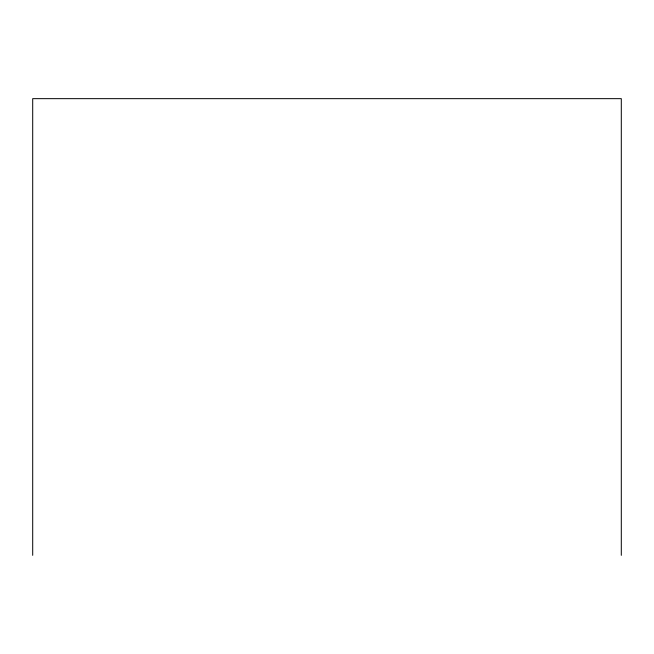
<?xml version="1.0" encoding="UTF-8"?>
<svg xmlns="http://www.w3.org/2000/svg" width="654" height="654" viewBox="0 0 654 654"><rect width="100%" height="100%" fill="white"/><g stroke="black" fill="none" stroke-linecap="round" stroke-linejoin="round"><path stroke-width="0.98" d="M621.3 555.344L621.3 98.656L32.7 98.656L32.7 555.344"/></g></svg>
